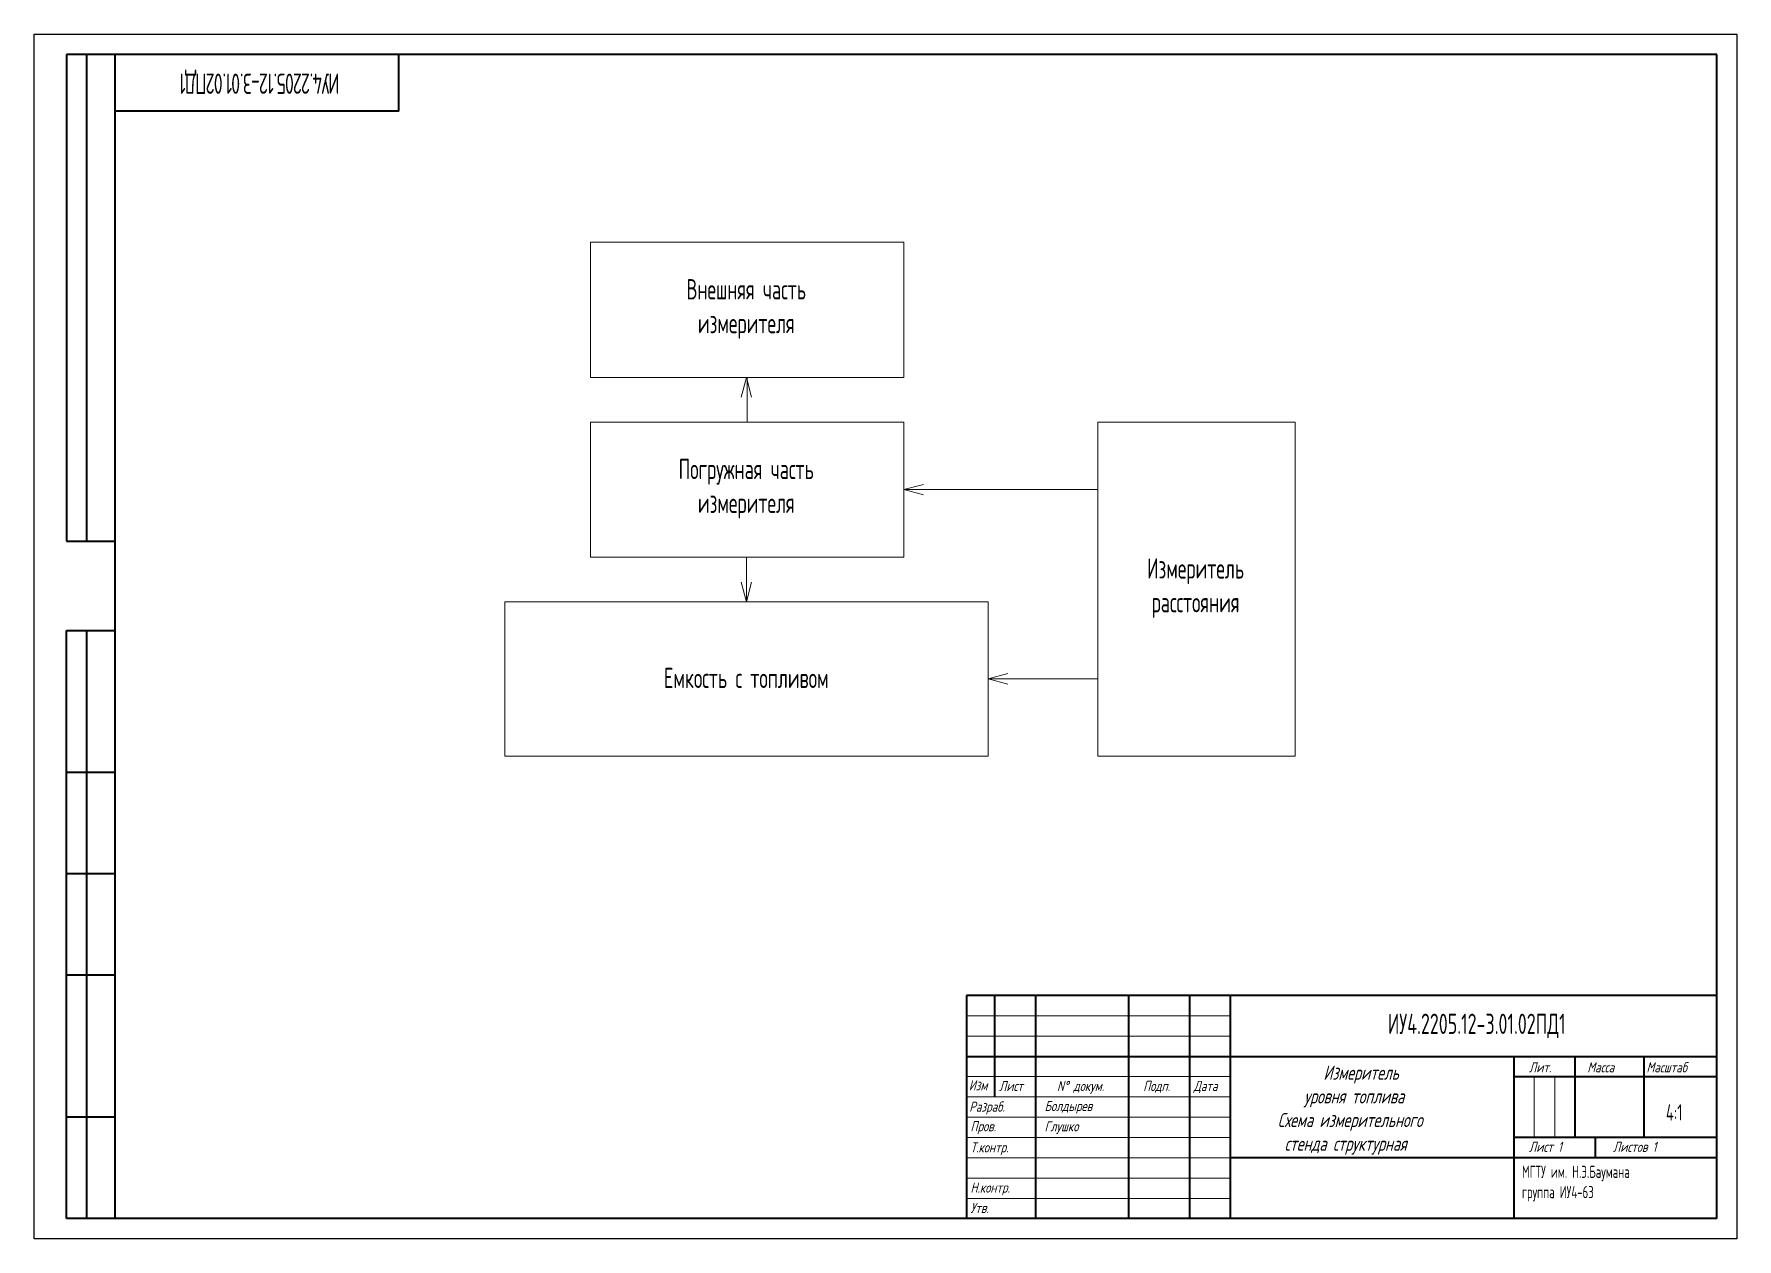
# Model space of a CAD drawing. Extents: x 2016 to 2756, y -1517 to 380.
# Drawn here: x 2172.5 to 2592.5, y -1199 to -902 of the extents above; entities that cross this region are included whole.
import ezdxf

# ---------------------------------------------------------------- set-up
doc = ezdxf.new("R2010")
doc.units = 0
doc.header["$MEASUREMENT"] = 0
doc.layers.get('0').update_dxf_attribs({"color": 10, "linetype": 'CONTINUOUS', "lineweight": 15})
doc.layers.add('KONTUR', color=7, linetype='CONTINUOUS')
for name, color, linetype, lineweight in [('Основная', 7, 'CONTINUOUS', 40), ('основная моя', 9, 'CONTINUOUS', 15), ('текст', 7, 'CONTINUOUS', 30), ('тонкая', 160, 'CONTINUOUS', 9)]:
    doc.layers.add(name, color=color, linetype=linetype, lineweight=lineweight)
doc.styles.add('ЕСКД', font='eskd15.shx', dxfattribs={"width": 0.8, "height": 5})
doc.styles.add('стиль1', font='romans.shx', dxfattribs={"width": 0.75, "oblique": 15, "height": 3.5})

msp = doc.modelspace()

# ---------------------------------------------------------------- linework, layer by layer
msp.add_line((2537.53772, -1194.02613), (2537.53772, -1194.02613))
at = {"layer": 'KONTUR'}
for p, q in [((2172.53772, -1199.02613), (2172.53772, -902.02613)), ((2172.53772, -902.02613), (2592.53772, -902.02613)), ((2592.53772, -902.02613), (2592.53772, -1199.02613)), ((2592.53772, -1199.02613), (2172.53772, -1199.02613))]:
    msp.add_line(p, q, dxfattribs=at)
at = {"layer": 'Основная'}
for p, q in [((2180.53772, -907.02613), (2180.53772, -1027.02613)), ((2587.53772, -907.02613), (2180.53772, -907.02613)), ((2185.53772, -1027.02613), (2185.53772, -907.02613)), ((2192.53772, -1154.02613), (2192.53772, -907.02613)), ((2262.53772, -921.02613), (2262.53772, -907.02613)), ((2587.53772, -1194.02613), (2587.53772, -907.02613)), ((2262.53772, -921.02613), (2192.53772, -921.02613)), ((2180.53772, -1027.02613), (2192.53772, -1027.02613)), ((2180.53772, -1194.02613), (2180.53772, -1049.02613)), ((2180.53772, -1049.02613), (2192.53772, -1049.02613)), ((2185.53772, -1194.02613), (2185.53772, -1049.02613)), ((2192.53772, -1084.02613), (2180.53772, -1084.02613)), ((2192.53772, -1109.02613), (2180.53772, -1109.02613)), ((2192.53772, -1134.02613), (2180.53772, -1134.02613)), ((2402.53772, -1139.02613), (2402.53772, -1194.02613)), ((2587.53772, -1139.02613), (2402.53772, -1139.02613)), ((2409.53772, -1164.02613), (2409.53772, -1139.02613)), ((2419.53772, -1139.02613), (2419.53772, -1194.02613)), ((2442.53772, -1194.02613), (2442.53772, -1139.02613)), ((2457.53772, -1139.02613), (2457.53772, -1194.02613)), ((2467.53772, -1139.02613), (2467.53772, -1194.02613)), ((2192.53772, -1194.02613), (2192.53772, -1154.02613)), ((2402.53772, -1154.02613), (2587.53772, -1154.02613)), ((2537.53772, -1154.02613), (2537.53772, -1194.02613)), ((2552.53772, -1154.02613), (2552.53772, -1174.02613)), ((2569.53772, -1154.02613), (2569.53772, -1174.02613)), ((2537.53772, -1159.02613), (2587.53772, -1159.02613)), ((2192.53772, -1169.02613), (2180.53772, -1169.02613)), ((2587.53772, -1174.02613), (2537.53772, -1174.02613)), ((2557.53772, -1174.02613), (2557.53772, -1179.02613)), ((2587.53772, -1179.02613), (2467.53772, -1179.02613)), ((2587.53772, -1194.02613), (2180.53772, -1194.02613))]:
    msp.add_line(p, q, dxfattribs=at)
at = {"layer": 'основная моя', "color": 7, "lineweight": 0}
for p, q in [((2348.2337, -986.6839), (2346.93961, -991.51352)), ((2348.2337, -986.6839), (2349.5278, -991.51352)), ((2348.42983, -997.66113), (2348.42983, -986.6839)), ((2387.06785, -1014.32299), (2391.89748, -1013.0289)), ((2387.06785, -1014.32299), (2434.92406, -1014.32299)), ((2387.06785, -1014.32299), (2391.89748, -1015.61709)), ((2348.2337, -1041.96209), (2348.2337, -1030.98486)), ((2348.2337, -1041.96209), (2346.93961, -1037.13246)), ((2348.2337, -1041.96209), (2349.5278, -1037.13246)), ((2407.85784, -1060.97622), (2412.68747, -1059.68213)), ((2407.85784, -1060.97622), (2434.92406, -1060.97622)), ((2407.85784, -1060.97622), (2412.68747, -1062.27032))]:
    msp.add_line(p, q, dxfattribs=at)
for points in [[(2309.79182, -953.36016), (2387.06785, -953.36016), (2387.06785, -986.6839), (2309.79182, -986.6839)], [(2309.79182, -997.66113), (2387.06785, -997.66113), (2387.06785, -1030.98486), (2309.79182, -1030.98486)], [(2434.92406, -997.66113), (2483.5886, -997.66113), (2483.5886, -1079.99035), (2434.92406, -1079.99035)], [(2288.60957, -1041.96209), (2407.85784, -1041.96209), (2407.85784, -1079.99035), (2288.60957, -1079.99035)]]:
    msp.add_lwpolyline(points, close=True, dxfattribs=at)
at = {"layer": 'тонкая'}
for p, q in [((2467.53772, -1144.02613), (2402.53772, -1144.02613)), ((2467.53772, -1149.02613), (2402.53772, -1149.02613)), ((2467.53772, -1159.02613), (2402.53772, -1159.02613)), ((2542.52536, -1159.23482), (2542.52536, -1174.02613)), ((2547.60331, -1159.23482), (2547.60331, -1174.02613)), ((2467.53772, -1164.02613), (2402.53772, -1164.02613)), ((2402.53772, -1169.02613), (2467.53772, -1169.02613)), ((2467.53772, -1174.02613), (2402.53772, -1174.02613)), ((2467.53772, -1179.02613), (2402.53772, -1179.02613))]:
    msp.add_line(p, q, dxfattribs=at)
for points in [[(2402.53772, -1184.02613), (2467.53772, -1184.02613)], [(2402.53772, -1189.02613), (2467.53772, -1189.02613)]]:
    msp.add_lwpolyline(points, dxfattribs=at)

# ---------------------------------------------------------------- texts
at = {"layer": 'основная моя', "insert": (2228.18901, -913.74286), "char_height": 5, "attachment_point": 5, "rotation": 180, "style": 'ЕСКД'}
msp.add_mtext_dynamic_manual_height_columns('\\pt0,10,50;{\\T0.9;ИУ4.2205.12-3.01.02ПД1}', width=63.1351135, gutter_width=20, heights=[13.50132], dxfattribs=at)
at = {"layer": 'основная моя', "color": 7, "lineweight": 0, "char_height": 5, "attachment_point": 5, "style": 'ЕСКД'}
for s, width, heights, insert in [('Внешняя часть\\Pизмерителя', 73.2783948, [30.66871], (2348.1846, -969.78523)), ('Погружная часть\\Pизмерителя', 73.2783948, [30.66871], (2348.1846, -1014.0862)), ('Измеритель расстояния', 43.4480139, [77.96467], (2459.01109, -1038.58895)), ('Емкость с топливом', 89.5959221, [30.66871], (2348.1846, -1060.73943))]:
    msp.add_mtext_dynamic_manual_height_columns(s, width=width, gutter_width=25, heights=heights, dxfattribs=dict(at, insert=insert))
at = {"layer": 'основная моя'}
for s, width, heights, insert, char_height, attachment_point, style in [('\\pt0,10,50;ИУ4.2205.12-3.01.02ПД1', 112.4705055, [13.50132], (2528.36077, -1146.52092), 5, 5, 'ЕСКД'), ('\\pi23;{\\fGOST Type BU|b0|i0|c204|p2;\\C0;Измеритель\\P\\pi18.25;уровня топлива\\P\\pi11.737;Схема измерительного \\P\\pi13.442;стенда структурная}', 70, [0], (2467.53772, -1156.29396), 3.5, 1, 'стиль1'), ('Болдырев', 17.8767788, [0], (2421.76601, -1165.01297), 2.5, 1, 'стиль1'), ('4:1', 13.3355969, [0], (2575.02456, -1165.85914), 4, 1, 'ЕСКД'), ('Глушко', 17.8767788, [0], (2421.76601, -1170.01297), 2.5, 1, 'стиль1'), ('МГТУ им. Н.Э.Баумана\\Pгруппа ИУ4-63', 45.8994407, [0], (2539.51882, -1180.98175), 3, 1, 'ЕСКД')]:
    msp.add_mtext_dynamic_manual_height_columns(s, width=width, gutter_width=20, heights=heights, dxfattribs=dict(at, insert=insert, char_height=char_height, attachment_point=attachment_point, style=style))
at = {"layer": 'текст', "style": 'стиль1', "oblique": 15, "width": 0.75}
for s, p in [('Лит.', (2541.25569, -1157.96094)), ('Масса', (2555.63019, -1157.96094)), ('Масштаб', (2570.22241, -1157.96094)), ('Изм', (2403.08285, -1162.41401)), ('Лист', (2410.55861, -1162.56431)), ('N%%d докум. ', (2424.84228, -1162.56431)), ('Подп.', (2446.09478, -1162.56431)), ('Дата', (2458.54589, -1162.56431)), ('Разраб.', (2403.19902, -1167.66495)), ('Пров.', (2403.49992, -1172.49706)), ('Т.контр.', (2403.49992, -1177.69197)), ('Лист 1', (2541.25569, -1177.57481)), ('Листов 1', (2561.9801, -1177.57481)), ('Н.контр.', (2403.49992, -1187.61419)), ('Утв.', (2403.49992, -1192.6338))]:
    msp.add_text(s, height=2.5, dxfattribs=at).set_placement(p)

doc.saveas('drawing.dxf')
